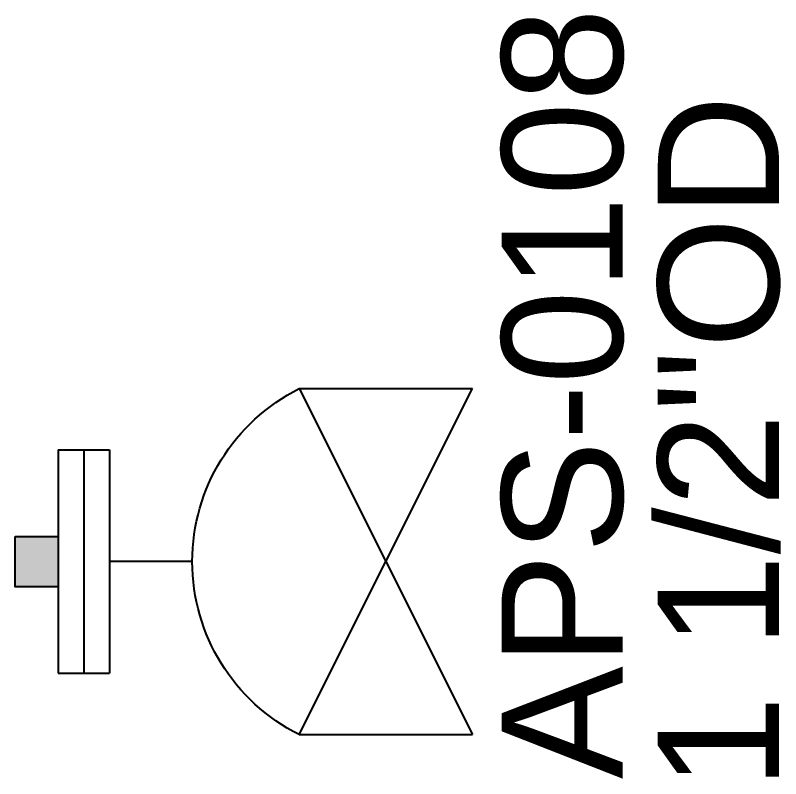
# Model space of a CAD drawing. Header units: millimetres. Extents: x -6754 to 5895, y -4820 to 1016.
# Drawn here: x -6754.26 to -6732.15, y -1524.21 to -1502.15 of the extents above; entities that cross this region are included whole.
import ezdxf

# ---------------------------------------------------------------- set-up
doc = ezdxf.new("R2010")
doc.units = ezdxf.units.MM
doc.layers.get('0').update_dxf_attribs({"linetype": 'CONTINUOUS'})
for name, color, linetype in [('P---PVLSD-TEXT-25-35', 2, 'CONTINUOUS'), ('P---TANKB-V01', 7, 'CONTINUOUS'), ('VALVE', 6, 'CONTINUOUS')]:
    doc.layers.add(name, color=color, linetype=linetype)
doc.styles.get("Standard").update_dxf_attribs({"font": 'arial.ttf'})

# ---------------------------------------------------------------- blocks, each defined once
blk = doc.blocks.new('ADV')
at = {"color": 6}
blk.add_arc((1709.404, 811.993), 5.59, 26.5651, 153.4349, dxfattribs=at)
at = {"layer": 'VALVE'}
for p, q in [((1706.176, 821.456), (1712.632, 821.456)), ((1706.176, 821.456), (1706.176, 819.976)), ((1712.632, 821.456), (1712.632, 819.976)), ((1706.176, 820.716), (1712.632, 820.716)), ((1706.176, 819.976), (1712.632, 819.976)), ((1709.404, 817.583), (1709.404, 819.976)), ((1704.404, 814.493), (1704.404, 809.493)), ((1714.404, 814.493), (1704.404, 809.493)), ((1704.404, 814.493), (1714.404, 809.493)), ((1714.404, 814.493), (1714.404, 809.493))]:
    blk.add_line(p, q, dxfattribs=at)
blk = doc.blocks.new('phi_16765199690')
at = {"color": 0, "linetype": 'ByBlock'}
blk.add_blockref('ADV', (-1709.404, -811.993), dxfattribs=at)
at = {"flags": 1}
blk.add_attdef('PHI_CONNECTIONPOINT', (-5, 0), '', height=0.1, rotation=180, dxfattribs=at)
for tag, p in [('PHI_INSERTPOINT', (0, 0)), ('PHI_CONNECTIONPOINT', (5, 0))]:
    blk.add_attdef(tag, p, '', height=0.1, dxfattribs=at)
at = {"color": 7}
for tag, p in [('PRJ_TAG_B', (-12.545, -6.47)), ('DNCALC', (-8.391, -11.875))]:
    blk.add_attdef(tag, p, '', height=3.5, dxfattribs=at)

msp = doc.modelspace()

# ---------------------------------------------------------------- hatches: boundary and pattern name
h = msp.add_hatch(color=1)
h.dxf.hatch_style = 1
h.paths.add_polyline_path([(-6753.019, -1518.66), (-6753.019, -1517.211), (-6754.258, -1517.211), (-6754.258, -1518.66)])

# ---------------------------------------------------------------- linework, layer by layer
at = {"color": 1}
msp.add_lwpolyline([(-6754.258, -1517.211), (-6753.019, -1517.211), (-6753.019, -1518.66), (-6754.258, -1518.66)], close=True, dxfattribs=at)

# ---------------------------------------------------------------- block references
at = {"layer": 'P---TANKB-V01', "extrusion": (-4.68864e-32, 1.22465e-16, -1)}
ref = msp.add_blockref('phi_16765199690', (6743.556, -1517.935), dxfattribs=dict(at, rotation=270))
ref.add_attrib('DNCALC', "1 1/2''OD", (-6732.2, -1524.52), dxfattribs={"layer": 'P---PVLSD-TEXT-25-35', "color": 7, "height": 3.5, "rotation": 90})
ref.add_attrib('PRJ_TAG_B', 'APS-0108', (-6736.714, -1524.22), dxfattribs={"layer": 'P---PVLSD-TEXT-25-35', "color": 7, "height": 3.5, "rotation": 90})

doc.saveas('drawing.dxf')
